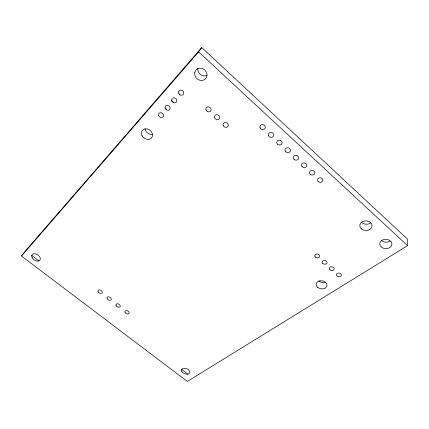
<?xml version="1.0" encoding="UTF-8"?>
<svg xmlns="http://www.w3.org/2000/svg" width="429" height="429" viewBox="0 0 429 429"><rect width="100%" height="100%" fill="white"/><g stroke="black" fill="none" stroke-linecap="round" stroke-linejoin="round"><path stroke-width="0.64" d="M21.45 256.027L198.606 51.893L201.743 47.555L407.539 239.146L407.55 245.645L187.344 381.445L21.45 256.027L25.568 250.767L201.743 47.555M31.424 255.217L38.873 260.88M181.526 369.289L187.913 374.142M198.606 51.893L407.55 245.645M207.121 75.236A6.424 5.834 45.9 0 1 200.477 74.512A6.424 5.834 45.9 0 1 197.812 68.179M389.993 241.152A6.027 4.649 1.2 0 1 381.537 240.524M370.409 223.123A6.033 4.799 2.1 0 1 361.931 222.549M152.67 134.288A5.861 4.853 38.7 0 1 145.018 128.743M325.193 282.18A5.411 4.027 9.7 0 1 318.758 280.931M165.149 108.092A2.638 2.247 40.5 0 1 166.715 109.695M171.67 100.783A2.671 2.301 41.2 0 1 173.246 102.408M179.134 93.817A2.703 2.354 42 0 1 179.928 94.954M194.702 72.657A6.521 5.888 44.9 0 0 202.992 80.32A6.521 5.888 44.9 0 0 204.789 69.954A6.521 5.888 44.9 0 0 194.702 72.657M32.314 257.958A4.767 3.1 33.8 0 0 39.8 260.301A4.767 3.1 33.8 0 0 35.956 253.968A4.767 3.1 33.8 0 0 32.314 257.958M381.161 246.916A6.108 4.676 1.7 0 0 391.586 245.651A6.108 4.676 1.7 0 0 384.802 239.35A6.108 4.676 1.7 0 0 381.161 246.916M361.282 228.764A6.119 4.826 2.6 0 0 371.686 227.359A6.119 4.826 2.6 0 0 364.747 220.919A6.119 4.826 2.6 0 0 361.282 228.764M181.794 371.407A4.354 2.73 21.1 0 0 188.948 373.729A4.354 2.73 21.1 0 0 186.32 368.565A4.354 2.73 21.1 0 0 181.794 371.407M141.897 135.301A5.942 4.885 38.3 0 0 151.464 138.031A5.942 4.885 38.3 0 0 147.603 129.054A5.942 4.885 38.3 0 0 141.897 135.301M317.637 287.307A5.475 4.043 9.9 0 0 326.801 286.4A5.475 4.043 9.9 0 0 320.34 280.764A5.475 4.043 9.9 0 0 317.637 287.307M98.139 291.854A2.327 1.544 28.8 0 0 101.893 293.034A2.327 1.544 28.8 0 0 100.193 290.009A2.327 1.544 28.8 0 0 98.139 291.854M107.196 298.799A2.317 1.534 28 0 0 110.939 299.978A2.317 1.534 28 0 0 109.282 296.991A2.317 1.534 28 0 0 107.196 298.799M116.173 305.684A2.301 1.523 27.1 0 0 119.911 306.858A2.301 1.523 27.1 0 0 118.286 303.909A2.301 1.523 27.1 0 0 116.173 305.684M125.075 312.505A2.29 1.512 26.3 0 0 128.802 313.685A2.29 1.512 26.3 0 0 127.215 310.768A2.29 1.512 26.3 0 0 125.075 312.505M337.114 276.072A2.461 1.839 7.9 0 0 341.264 275.627A2.461 1.839 7.9 0 0 338.39 273.096A2.461 1.839 7.9 0 0 337.114 276.072M329.971 269.814A2.467 1.861 8.4 0 0 334.111 269.353A2.467 1.861 8.4 0 0 331.215 266.8A2.467 1.861 8.4 0 0 329.971 269.814M322.764 263.513A2.467 1.877 9 0 0 326.903 263.031A2.467 1.877 9 0 0 323.986 260.457A2.467 1.877 9 0 0 322.764 263.513M315.508 257.159A2.472 1.898 9.6 0 0 319.637 256.655A2.472 1.898 9.6 0 0 316.699 254.065A2.472 1.898 9.6 0 0 315.508 257.159M206.011 109.958A2.73 2.429 35.2 0 0 210.505 111.191A2.73 2.429 35.2 0 0 208.944 106.934A2.73 2.429 35.2 0 0 206.011 109.958M214.639 117.734A2.713 2.413 32.1 0 0 219.117 118.967A2.713 2.413 32.1 0 0 217.6 114.758A2.713 2.413 32.1 0 0 214.639 117.734M223.193 125.445A2.697 2.397 29.1 0 0 227.66 126.678A2.697 2.397 29.1 0 0 226.18 122.512A2.697 2.397 29.1 0 0 223.193 125.445M158.709 115.696A2.676 2.263 40 0 0 163.031 116.897A2.676 2.263 40 0 0 161.331 112.784A2.676 2.263 40 0 0 158.709 115.696M165.213 108.403A2.708 2.317 40.6 0 0 169.594 109.609A2.708 2.317 40.6 0 0 167.9 105.421A2.708 2.317 40.6 0 0 165.213 108.403M171.879 100.938A2.74 2.37 41.4 0 0 176.314 102.156A2.74 2.37 41.4 0 0 174.624 97.887A2.74 2.37 41.4 0 0 171.879 100.938M178.539 91.962A2.772 2.429 42.3 0 0 182.1 95.174A2.772 2.429 42.3 0 0 182.754 90.862A2.772 2.429 42.3 0 0 178.539 91.962M318.286 181.59A2.697 2.284 6.3 0 0 322.822 180.802A2.697 2.284 6.3 0 0 319.605 177.831A2.697 2.284 6.3 0 0 318.286 181.59M310.28 174.249A2.703 2.311 7.4 0 0 314.811 173.434A2.703 2.311 7.4 0 0 311.567 170.436A2.703 2.311 7.4 0 0 310.28 174.249M302.204 166.843A2.708 2.338 8.7 0 0 306.73 166.002A2.708 2.338 8.7 0 0 303.459 162.977A2.708 2.338 8.7 0 0 302.204 166.843M294.058 159.374A2.708 2.365 10.2 0 0 298.579 158.505A2.708 2.365 10.2 0 0 295.275 155.454A2.708 2.365 10.2 0 0 294.058 159.374M285.843 151.839A2.713 2.392 11.9 0 0 290.358 150.938A2.713 2.392 11.9 0 0 287.028 147.86A2.713 2.392 11.9 0 0 285.843 151.839M277.558 144.235A2.719 2.418 14 0 0 282.062 143.307A2.719 2.418 14 0 0 278.7 140.203A2.719 2.418 14 0 0 277.558 144.235M268.468 135.435A2.73 2.445 16.5 0 0 273.021 136.695A2.73 2.445 16.5 0 0 271.702 132.523A2.73 2.445 16.5 0 0 268.468 135.435M260.022 127.686A2.735 2.472 19.3 0 0 264.586 128.941A2.735 2.472 19.3 0 0 263.229 124.726A2.735 2.472 19.3 0 0 260.022 127.686"/></g></svg>
